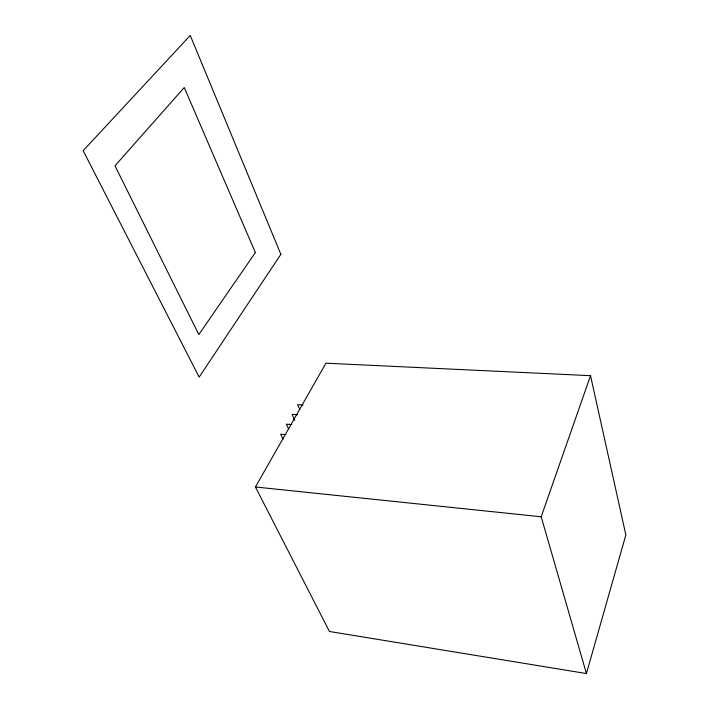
<?xml version="1.0" encoding="UTF-8"?>
<svg xmlns="http://www.w3.org/2000/svg" width="709" height="709" viewBox="0 0 709 709"><rect width="100%" height="100%" fill="white"/><g stroke="black" fill="none" stroke-linecap="round" stroke-linejoin="round"><path stroke-width="1.06" d="M586.423 673.55L625.852 534.923L590.526 375.681L325.936 363.194L255.426 486.986L329.455 631.489L586.423 673.55L541.189 516.772L590.526 375.681M303.027 405.025L297.576 404.662L299.827 409.678M297.505 414.738L292.019 414.348L294.758 420.366M291.886 424.602L286.374 424.195L288.705 429.202M285.949 434.608L280.649 434.183L283.015 439.19M255.426 486.986L541.189 516.772M280.87 254.336L199.149 377.108L83.157 150.68L190.251 35.45L280.87 254.336M255.364 252.572L198.83 334.559L114.991 165.817L184.26 87.517L255.364 252.572"/></g></svg>
